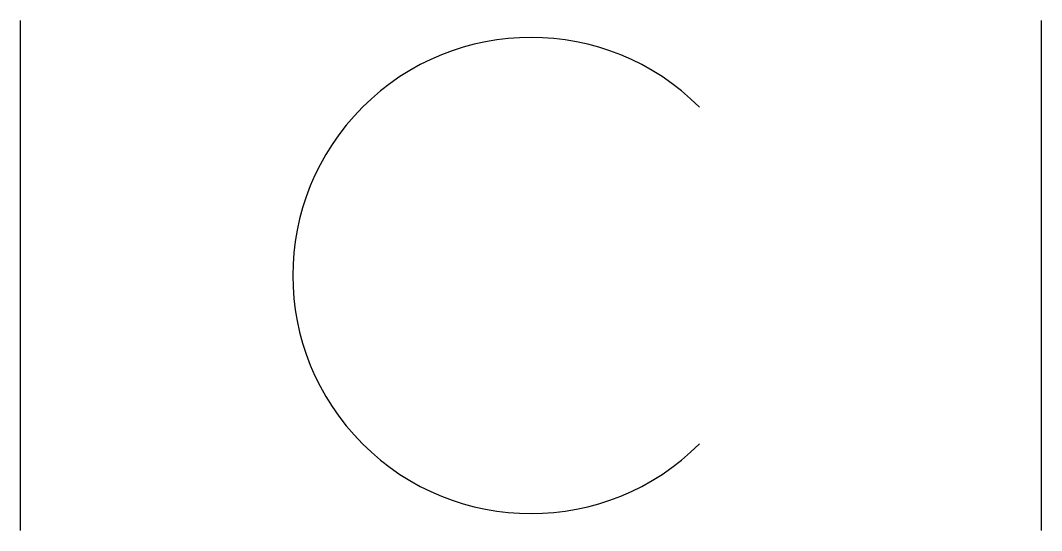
# Model space of a CAD drawing. Header units: millimetres. Extents: x -10171.751 to -10171.511, y 58.665 to 58.785.
import ezdxf

# ---------------------------------------------------------------- set-up
doc = ezdxf.new("R2010")
doc.units = ezdxf.units.MM
doc.header["$LTSCALE"] = 10
doc.layers.add('Tub_conexões', color=2, linetype='Continuous')

msp = doc.modelspace()

# ---------------------------------------------------------------- linework, layer by layer
at = {"layer": 'Tub_conexões'}
for p, q in [((-10171.75083, 58.66459), (-10171.75083, 58.78459)), ((-10171.51083, 58.66459), (-10171.51083, 58.78459))]:
    msp.add_line(p, q, dxfattribs=at)
at = {"layer": 'Tub_conexões', "color": 2}
msp.add_arc((-10171.63083, 58.72459), 0.056, 45, 315, dxfattribs=at)

doc.saveas('drawing.dxf')
